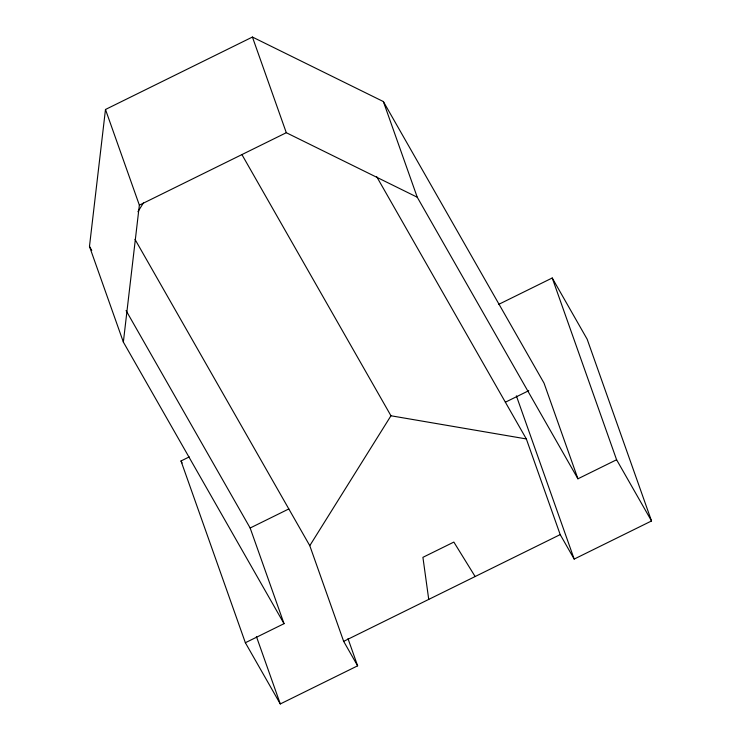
<?xml version="1.0" encoding="UTF-8"?>
<svg xmlns="http://www.w3.org/2000/svg" width="741" height="741" viewBox="0 0 741 741"><rect width="100%" height="100%" fill="white"/><g stroke="black" fill="none" stroke-linecap="round" stroke-linejoin="round"><path stroke-width="1.11" d="M347.992 638.622L357.625 665.826L280.293 703.95L245.364 642.734L284.035 623.672L123.358 342.083L89.476 246.42L105.481 109.483L252.422 37.05L383.375 101.563L544.042 383.143L577.924 478.806L616.595 459.753L552.23 277.986L498.6 304.421M123.358 342.083L139.354 205.146L105.481 109.483M137.919 211.731L143.411 202.941M357.625 665.826L343.657 641.345L309.784 545.682L390.961 415.775L241.983 154.702M139.354 205.146L286.304 132.713L417.248 197.226L577.924 478.806M245.364 642.734L180.999 460.976L189.242 456.91M284.035 623.672L250.152 528.009L288.823 508.947M505.371 402.206L528.778 390.674M343.657 641.345L560.205 534.604L526.332 438.941L376.724 176.738M560.205 534.604L574.182 559.085L651.524 520.96L587.159 339.202L552.23 277.986M390.961 415.775L526.332 438.941M475.138 576.535L453.853 542.079L422.916 557.334L428.733 599.404M616.595 459.753L651.524 520.96M135.01 239.389L309.784 545.682M89.476 246.42L91.764 250.43M126.072 310.553L250.152 528.009M180.999 460.976L182.138 462.986M516.366 395.833L574.182 559.085M383.375 101.563L417.248 197.226M252.422 37.05L286.304 132.713M256.395 636.473L280.293 703.95"/></g></svg>
